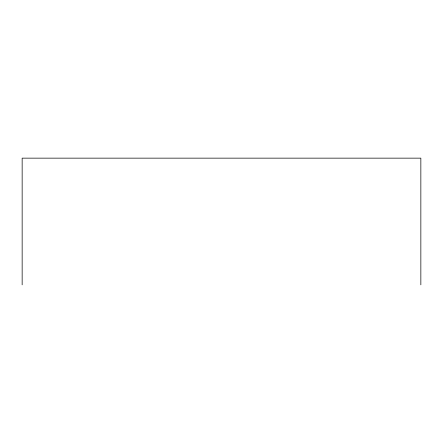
<?xml version="1.0" encoding="UTF-8"?>
<svg xmlns="http://www.w3.org/2000/svg" width="443" height="443" viewBox="0 0 443 443"><rect width="100%" height="100%" fill="white"/><g stroke="black" fill="none" stroke-linecap="round" stroke-linejoin="round"><path stroke-width="0.66" d="M420.85 284.855L420.85 158.145L22.15 158.145L22.15 284.855"/></g></svg>
